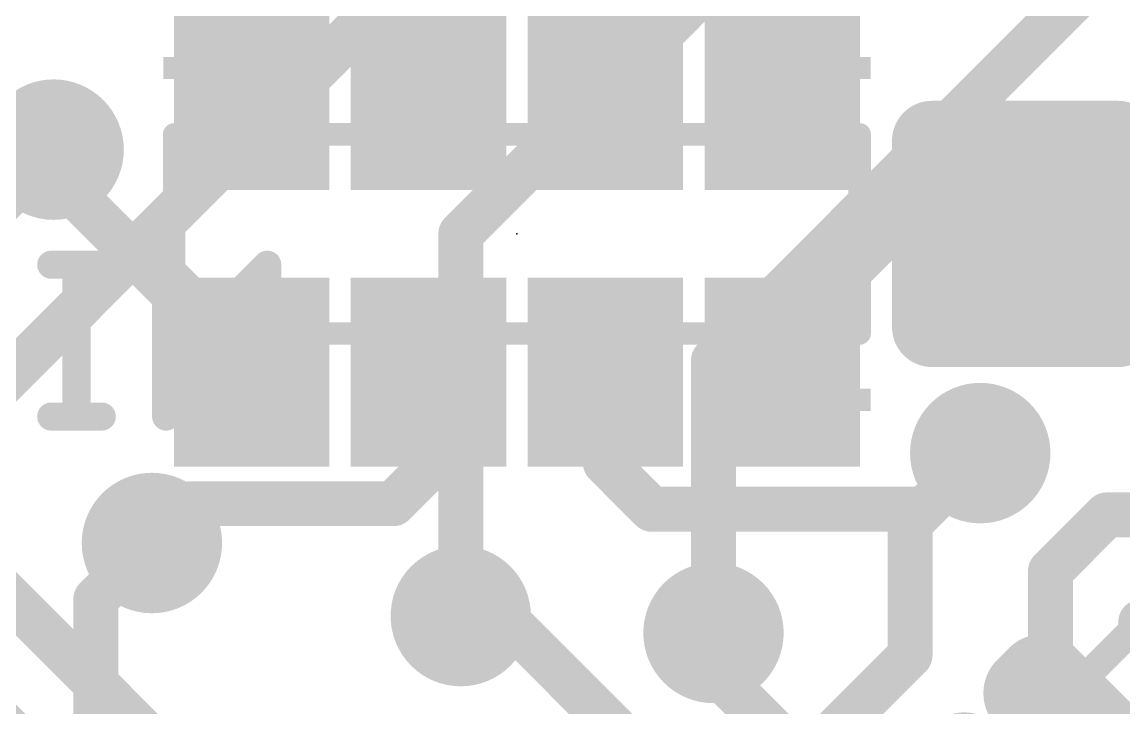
# Model space of a CAD drawing. Extents: x -41 to 66, y -12 to 41.
# Drawn here: x 4.747 to 9.73, y 22.623 to 25.723 of the extents above; entities that cross this region are included whole.
import ezdxf

# ---------------------------------------------------------------- set-up
doc = ezdxf.new("R2010")
doc.units = 0
for name, color, linetype in [('1', 12, 'CONTINUOUS'), ('16', 132, 'CONTINUOUS'), ('18', 110, 'CONTINUOUS'), ('21', 41, 'CONTINUOUS'), ('22', 40, 'CONTINUOUS'), ('23', 53, 'CONTINUOUS'), ('29', 253, 'CONTINUOUS'), ('31', 253, 'CONTINUOUS'), ('51', 53, 'CONTINUOUS')]:
    doc.layers.add(name, color=color, linetype=linetype)

# ---------------------------------------------------------------- blocks, each defined once
blk = doc.blocks.new('RECT160000X160000R30')
at = {"const_width": 0.15}
blk.add_lwpolyline([(0.425, -0.35), (0.425, 0.35, 0.4142), (0.35, 0.425), (-0.35, 0.425, 0.4142), (-0.425, 0.35), (-0.425, -0.35, 0.4142), (-0.35, -0.425), (0.35, -0.425, 0.4142)], format="xyb", close=True, dxfattribs=at)
blk.add_solid([(-0.3754, -0.3754), (0.3754, -0.3754), (-0.3754, 0.3754), (0.3754, 0.3754)])
blk = doc.blocks.new('RECT192512X192512R30')
at = {"const_width": 0.1805}
blk.add_lwpolyline([(0.5114, -0.4211), (0.5114, 0.4211, 0.4142), (0.4211, 0.5114), (-0.4211, 0.5114, 0.4142), (-0.5114, 0.4211), (-0.5114, -0.4211, 0.4142), (-0.4211, -0.5114), (0.4211, -0.5114, 0.4142)], format="xyb", close=True, dxfattribs=at)
blk.add_solid([(-0.4465, -0.4465), (0.4465, -0.4465), (-0.4465, 0.4465), (0.4465, 0.4465)])
blk = doc.blocks.new('RECT')
blk.add_solid([(-0.5, -0.5), (0.5, -0.5), (-0.5, 0.5), (0.5, 0.5)])
blk = doc.blocks.new('RECT128000X48000R85')
at = {"const_width": 0.1275}
blk.add_lwpolyline([(0.3362, -0.0225), (0.3362, 0.0225, 0.4142), (0.2725, 0.0863), (-0.2725, 0.0863, 0.4142), (-0.3362, 0.0225), (-0.3362, -0.0225, 0.4142), (-0.2725, -0.0863), (0.2725, -0.0863, 0.4142)], format="xyb", close=True, dxfattribs=at)
blk.add_solid([(-0.2979, -0.0479), (0.2979, -0.0479), (-0.2979, 0.0479), (0.2979, 0.0479)])
blk = doc.blocks.new('RECT160512X80512R85')
at = {"const_width": 0.2139}
blk.add_lwpolyline([(0.3947, -0.0377), (0.3947, 0.0377, 0.4142), (0.2877, 0.1447), (-0.2877, 0.1447, 0.4142), (-0.3947, 0.0377), (-0.3947, -0.0377, 0.4142), (-0.2877, -0.1447), (0.2877, -0.1447, 0.4142)], format="xyb", close=True, dxfattribs=at)
blk.add_solid([(-0.3131, -0.0631), (0.3131, -0.0631), (-0.3131, 0.0631), (0.3131, 0.0631)])
blk = doc.blocks.new('ROUNDV')
at = {"const_width": 0.5}
blk.add_lwpolyline([(0, -0.25, 1), (0, 0.25, 1), (0, -0.25)], format="xyb", dxfattribs=at)

msp = doc.modelspace()

# ---------------------------------------------------------------- linework, layer by layer
at = {"layer": '1'}
for points, const_width in [([(6.585, 25.39), (6.585, 28.6575)], 0.2032), ([(7.385, 25.39), (7.385, 27.07)], 0.2032), ([(8.185, 25.39), (8.185, 26.092)], 0.2032), ([(5.785, 25.838), (5.785, 25.39)], 0.2032), ([(4.8895, 25.0355), (4.8895, 25.146)], 0.2032), ([(5.785, 24.14), (4.8895, 25.0355)], 0.2032), ([(8.6576, 24.765), (8.185, 24.2924)], 0.2032), ([(9.283, 24.765), (8.6576, 24.765)], 0.2032), ([(8.185, 24.2924), (8.185, 24.14)], 0.2032), ([(6.585, 24.14), (6.585, 23.7046)], 0.2032), ([(7.385, 24.14), (7.385, 23.73)], 0.2032), ([(5.08, 22.098), (3.429, 23.749)], 0.254), ([(8.8265, 23.5204), (9.0805, 23.7744)], 0.2032), ([(4.064, 23.749), (5.334, 22.479)], 0.2032), ([(7.385, 23.73), (7.5946, 23.5204)], 0.2032), ([(6.585, 23.7046), (6.4262, 23.5458)], 0.2032), ([(5.5118, 23.5458), (5.334, 23.368)], 0.2032), ([(6.4262, 23.5458), (5.5118, 23.5458)], 0.2032), ([(7.5946, 23.5204), (8.8265, 23.5204)], 0.2032), ([(6.731, 23.0378), (6.9215, 23.0378)], 0.2032), ([(6.9215, 23.0378), (8.4929, 21.4664)], 0.2032), ([(7.874, 22.9616), (7.874, 22.7924)], 0.2032), ([(7.874, 22.7924), (8.8465, 21.82)], 0.2032)]:
    msp.add_lwpolyline(points, dxfattribs=dict(at, const_width=const_width))
at = {"layer": '1', "const_width": 0.1016}
for points in [[(5.7342, 25.39, 1), (5.8358, 25.39)], [(6.5342, 25.39, 1), (6.6358, 25.39)], [(7.3342, 25.39, 1), (7.4358, 25.39)], [(8.1342, 25.39, 1), (8.2358, 25.39)], [(4.9403, 25.146, 1), (4.8387, 25.146)], [(4.9254, 25.0714, 1), (4.8536, 24.9996)], [(4.8387, 25.0355, 1), (4.9403, 25.0355)], [(8.6576, 24.8158, 1), (8.6576, 24.7142)], [(8.6935, 24.7291, 1), (8.6217, 24.8009)], [(9.283, 24.7142, 1), (9.283, 24.8158)], [(8.2358, 24.2924, 1), (8.1342, 24.2924)], [(8.1491, 24.3283, 1), (8.2209, 24.2565)], [(5.7491, 24.1041, 1), (5.8209, 24.1759)], [(6.6358, 24.14, 1), (6.5342, 24.14)], [(7.4358, 24.14, 1), (7.3342, 24.14)], [(8.1342, 24.14, 1), (8.2358, 24.14)], [(9.1164, 23.7385, 1), (9.0446, 23.8103)], [(7.4209, 23.7659, 1), (7.3491, 23.6941)], [(6.6209, 23.6687, 1), (6.5491, 23.7405)], [(7.3342, 23.73, 1), (7.4358, 23.73)], [(6.5342, 23.7046, 1), (6.6358, 23.7046)], [(5.5118, 23.5966, 1), (5.5118, 23.495)], [(5.5477, 23.5099, 1), (5.4759, 23.5817)], [(6.3903, 23.5817, 1), (6.4621, 23.5099)], [(6.4262, 23.495, 1), (6.4262, 23.5966)], [(7.5946, 23.5712, 1), (7.5946, 23.4696)], [(7.5587, 23.4845, 1), (7.6305, 23.5563)], [(8.7906, 23.5563, 1), (8.8624, 23.4845)], [(8.8265, 23.4696, 1), (8.8265, 23.5712)], [(5.2981, 23.4039, 1), (5.3699, 23.3321)], [(6.731, 23.0886, 1), (6.731, 22.987)], [(6.9574, 23.0737, 1), (6.8856, 23.0019)], [(6.9215, 22.987, 1), (6.9215, 23.0886)], [(7.9248, 22.9616, 1), (7.8232, 22.9616)], [(7.9099, 22.8284, 1), (7.8381, 22.7565)], [(7.8232, 22.7924, 1), (7.9248, 22.7924)]]:
    msp.add_lwpolyline(points, format="xyb", dxfattribs=at)
at = {"layer": '16', "const_width": 0.2032}
for points in [[(7.874, 24.1935), (13.5255, 29.845)], [(4.445, 23.876), (9.017, 28.448)], [(9.8425, 27.8765), (6.731, 24.765)], [(3.81, 24.0665), (4.8895, 25.146)], [(6.731, 23.0378), (6.731, 24.765)], [(7.874, 22.9616), (7.874, 24.1935)], [(8.763, 23.4569), (9.0805, 23.7744)], [(9.652, 23.495), (9.398, 23.241)], [(11.557, 23.495), (9.652, 23.495)], [(8.763, 23.4569), (8.763, 22.86)], [(5.08, 23.114), (5.334, 23.368)], [(9.398, 23.241), (9.398, 22.733)], [(5.08, 20.447), (5.08, 23.114)], [(8.763, 22.86), (8.128, 22.225)], [(9.398, 22.733), (7.874, 21.209)]]:
    msp.add_lwpolyline(points, dxfattribs=at)
at = {"layer": '16', "const_width": 0.1016}
for points in [[(4.9254, 25.1101, 1), (4.8536, 25.1819)], [(6.7818, 24.765, 1), (6.6802, 24.765)], [(6.6951, 24.8009, 1), (6.7669, 24.7291)], [(7.9248, 24.1935, 1), (7.8232, 24.1935)], [(7.8381, 24.2294, 1), (7.9099, 24.1576)], [(9.1164, 23.7385, 1), (9.0446, 23.8103)], [(9.652, 23.5458, 1), (9.652, 23.4442)], [(9.6879, 23.4591, 1), (9.6161, 23.5309)], [(8.8138, 23.4569, 1), (8.7122, 23.4569)], [(8.7271, 23.4928, 1), (8.7989, 23.421)], [(5.3699, 23.3321, 1), (5.2981, 23.4039)], [(9.4488, 23.241, 1), (9.3472, 23.241)], [(9.3621, 23.2769, 1), (9.4339, 23.2051)], [(5.1308, 23.114, 1), (5.0292, 23.114)], [(5.0441, 23.1499, 1), (5.1159, 23.0781)], [(6.6802, 23.0378, 1), (6.7818, 23.0378)], [(7.8232, 22.9616, 1), (7.9248, 22.9616)], [(8.7989, 22.8241, 1), (8.7271, 22.8959)], [(8.7122, 22.86, 1), (8.8138, 22.86)], [(9.4339, 22.6971, 1), (9.3621, 22.7689)], [(9.3472, 22.733, 1), (9.4488, 22.733)]]:
    msp.add_lwpolyline(points, format="xyb", dxfattribs=at)
at = {"layer": '21', "const_width": 0.2032}
msp.add_lwpolyline([(10.5136, 23.0112), (9.8064, 23.0112)], dxfattribs=at)
at = {"layer": '21', "const_width": 0.1016}
msp.add_lwpolyline([(9.8064, 23.062, 1), (9.8064, 22.9604)], format="xyb", dxfattribs=at)
at = {"layer": '22', "const_width": 0.127}
for points in [[(5.1073, 24.6259), (4.8785, 24.6259)], [(4.9929, 23.9395), (4.9929, 24.6259)], [(5.6269, 24.3971), (5.3981, 24.6259)], [(5.3981, 24.6259), (5.3981, 23.9395)], [(5.8557, 24.6259), (5.6269, 24.3971)], [(5.8557, 23.9395), (5.8557, 24.6259)], [(5.1073, 23.9395), (4.8785, 23.9395)]]:
    msp.add_lwpolyline(points, dxfattribs=at)
at = {"layer": '22', "const_width": 0.0635}
for points in [[(4.8785, 24.6576, 1), (4.8785, 24.5941)], [(5.0246, 24.6259, 1), (4.9611, 24.6259)], [(5.1073, 24.5941, 1), (5.1073, 24.6576)], [(5.4206, 24.6483, 1), (5.3756, 24.6034)], [(5.4299, 24.6259, 1), (5.3664, 24.6259)], [(5.8874, 24.6259, 1), (5.8239, 24.6259)], [(5.8781, 24.6034, 1), (5.8332, 24.6483)], [(5.6044, 24.4195, 1), (5.6493, 24.3746)], [(5.6044, 24.3746, 1), (5.6493, 24.4195)], [(4.8785, 23.9713, 1), (4.8785, 23.9078)], [(5.1073, 23.9078, 1), (5.1073, 23.9713)], [(4.9611, 23.9395, 1), (5.0246, 23.9395)], [(5.3664, 23.9395, 1), (5.4299, 23.9395)], [(5.8239, 23.9395, 1), (5.8874, 23.9395)]]:
    msp.add_lwpolyline(points, format="xyb", dxfattribs=at)
at = {"layer": '23'}
msp.add_point((6.985, 24.765), dxfattribs=at)
at = {"layer": '51'}
for points, const_width in [([(5.435, 25.215), (8.535, 25.215)], 0.1016), ([(5.435, 24.315), (5.435, 25.215)], 0.1016), ([(8.535, 25.215), (8.535, 24.315)], 0.1016), ([(8.535, 24.315), (5.435, 24.315)], 0.1016), ([(10.16, 23.3647), (5.2103, 18.415)], 0.127)]:
    msp.add_lwpolyline(points, dxfattribs=dict(at, const_width=const_width))
at = {"layer": '51', "const_width": 0.0508}
for points in [[(5.435, 25.2404, 1), (5.435, 25.1896)], [(5.4604, 25.215, 1), (5.4096, 25.215)], [(8.5604, 25.215, 1), (8.5096, 25.215)], [(8.535, 25.1896, 1), (8.535, 25.2404)], [(5.435, 24.3404, 1), (5.435, 24.2896)], [(5.4096, 24.315, 1), (5.4604, 24.315)], [(8.5096, 24.315, 1), (8.5604, 24.315)], [(8.535, 24.2896, 1), (8.535, 24.3404)]]:
    msp.add_lwpolyline(points, format="xyb", dxfattribs=at)

# ---------------------------------------------------------------- block references
at = {"layer": '1', "xscale": 0.5, "yscale": 0.65}
for p in [(5.785, 25.39), (6.585, 25.39), (7.385, 25.39), (8.185, 25.39), (5.785, 24.14), (6.585, 24.14), (7.385, 24.14), (8.185, 24.14)]:
    msp.add_blockref('RECT', p, dxfattribs=at)
at = {"layer": '1'}
for name, p, rotation in [('RECT160000X160000R30', (9.283, 24.765), 90), ('RECT128000X48000R85', (9.5386, 22.5121), 135)]:
    msp.add_blockref(name, p, dxfattribs=dict(at, rotation=rotation))
at = {"layer": '18', "xscale": 0.635, "yscale": 0.635}
for p in [(4.8895, 25.146), (4.8895, 25.146), (9.0805, 23.7744), (9.0805, 23.7744), (5.334, 23.368), (5.334, 23.368), (6.731, 23.0378), (6.731, 23.0378), (7.874, 22.9616), (7.874, 22.9616)]:
    msp.add_blockref('ROUNDV', p, dxfattribs=at)
at = {"layer": '29', "xscale": 0.7032, "yscale": 0.8532}
for p in [(5.785, 25.39), (6.585, 25.39), (7.385, 25.39), (8.185, 25.39), (5.785, 24.14), (6.585, 24.14), (7.385, 24.14), (8.185, 24.14)]:
    msp.add_blockref('RECT', p, dxfattribs=at)
at = {"layer": '29'}
for name, p, rotation in [('RECT192512X192512R30', (9.283, 24.765), 90), ('RECT160512X80512R85', (9.5386, 22.5121), 135), ('RECT160512X80512R85', (9.1851, 22.1586), 135)]:
    msp.add_blockref(name, p, dxfattribs=dict(at, rotation=rotation))
at = {"layer": '31', "xscale": 0.5, "yscale": 0.65}
for p in [(5.785, 25.39), (6.585, 25.39), (7.385, 25.39), (8.185, 25.39), (5.785, 24.14), (6.585, 24.14), (7.385, 24.14), (8.185, 24.14)]:
    msp.add_blockref('RECT', p, dxfattribs=at)
at = {"layer": '31', "rotation": 90}
msp.add_blockref('RECT160000X160000R30', (9.283, 24.765), dxfattribs=at)
at = {"layer": '31', "xscale": 0.2286, "yscale": 0.5461, "rotation": 45}
msp.add_blockref('RECT', (9.4775, 22.5729), dxfattribs=at)
at = {"layer": '51'}
for p, xscale, yscale in [((5.735, 25.515), 0.7, 0.1), ((6.585, 25.515), 0.6, 0.1), ((7.385, 25.515), 0.6, 0.1), ((8.235, 25.515), 0.7, 0.1), ((5.76, 25.365), 0.55, 0.2), ((6.585, 25.365), 0.5, 0.2), ((7.385, 25.365), 0.5, 0.2), ((8.21, 25.365), 0.55, 0.2), ((5.76, 24.165), 0.55, 0.2), ((6.585, 24.165), 0.5, 0.2), ((7.385, 24.165), 0.5, 0.2), ((8.21, 24.165), 0.55, 0.2), ((5.735, 24.015), 0.7, 0.1), ((6.585, 24.015), 0.6, 0.1), ((7.385, 24.015), 0.6, 0.1), ((8.235, 24.015), 0.7, 0.1)]:
    msp.add_blockref('RECT', p, dxfattribs=dict(at, xscale=xscale, yscale=yscale))

doc.saveas('drawing.dxf')
